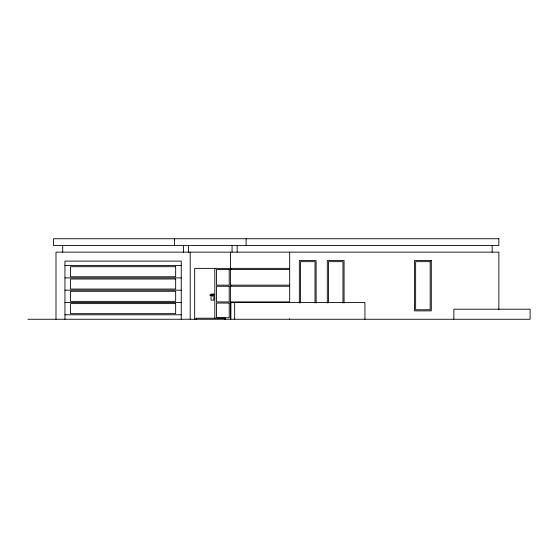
<?xml version="1.0" encoding="UTF-8"?>
<svg xmlns="http://www.w3.org/2000/svg" width="558" height="558" viewBox="0 0 558 558"><rect width="100%" height="100%" fill="white"/><g stroke="black" fill="none" stroke-linecap="round" stroke-linejoin="round"><path stroke-width="0.84" d="M212.11 294.98L209.947 294.98L209.947 295.433L212.668 295.043M212.11 295.886L212.668 295.886L212.64 294.98M212.668 295.886L212.912 295.468M64.944 265.58L181.252 265.58M289.665 268.377L194.672 268.377L194.672 319.26M289.665 269.493L230.454 269.493L230.454 285.152L289.665 285.152M64.944 277.884L181.252 277.884M289.665 286.268L230.454 286.268L230.454 301.927L289.665 301.927L289.665 252.16M64.944 290.181L181.252 290.181M64.944 302.485L181.252 302.485M230.733 302.485L364.939 302.485L364.939 319.26M230.733 303.043L230.733 318.702M64.944 314.789L181.252 314.789M27.9 319.26L530.1 319.26L530.1 309.195L453.842 309.195L453.842 319.26M211.852 295.433L212.179 295.886M498.859 309.676L498.859 252.16L55.995 252.16L55.995 319.26M492.149 245.45L492.149 252.16M344.077 303.064L344.077 260.544L327.302 260.544L327.302 303.064M342.961 302.882L342.961 261.667L328.425 261.667L328.425 302.882M316.121 303.064L316.121 260.544L299.346 260.544L299.346 303.064M315.005 302.882L315.005 261.667L300.462 261.667L300.462 302.882M289.665 318.702L289.665 319.26M246.113 238.74L246.113 245.45M237.164 245.45L237.164 252.16M234.66 302.485L234.66 319.26M232.065 245.45L232.065 252.16M230.789 268.377L230.789 269.493M230.789 285.152L230.789 286.268M230.733 301.927L230.733 319.26M230.454 252.16L230.454 268.377M225.244 319.26L225.244 318.213L196.053 318.213L196.053 319.26M224.923 318.213L224.923 319.26M214.802 268.377L214.802 318.395M190.194 252.16L190.194 319.26M188.416 245.45L188.416 252.16M183.484 245.45L183.484 252.16M181.252 319.26L181.252 261.109L64.944 261.109L64.944 319.26M174.542 238.74L174.542 245.45M62.705 245.45L62.705 252.16M498.859 238.74L53.477 238.74L53.477 245.45L498.859 245.45L498.859 238.74M431.299 260.544L414.524 260.544L414.524 310.876L431.299 310.876L431.299 260.544M430.176 261.667L415.64 261.667L415.64 309.753L430.176 309.753L430.176 261.667M175.658 266.696L70.531 266.696L70.531 276.761L175.658 276.761L175.658 266.696M229.219 269.493L216.476 269.493L216.476 285.152L229.219 285.152L229.219 269.493M175.658 279L70.531 279L70.531 289.065L175.658 289.065L175.658 279M229.219 286.268L216.476 286.268L216.476 301.927L229.219 301.927L229.219 286.268M175.658 291.304L70.531 291.304L70.531 301.369L175.658 301.369L175.658 291.304M213.854 294.101L211.057 294.101L211.057 300.12L213.854 300.12L213.854 294.101M229.219 303.043L216.476 303.043L216.476 317.725L229.219 317.725L229.219 303.043M175.658 303.601L70.531 303.601L70.531 313.666L175.658 313.666L175.658 303.601"/></g></svg>
